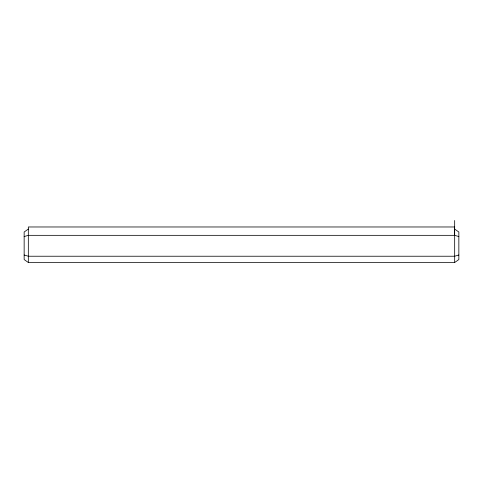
<?xml version="1.0" encoding="UTF-8"?>
<svg xmlns="http://www.w3.org/2000/svg" width="483" height="483" viewBox="0 0 483 483"><rect width="100%" height="100%" fill="white"/><g stroke="black" fill="none" stroke-linecap="round" stroke-linejoin="round"><path stroke-width="0.72" d="M28.328 229.063L24.15 232.021L24.15 259.546L28.328 262.504L454.672 262.504L458.85 259.546L458.85 232.021L454.443 228.948M24.15 236.555L28.328 235.336L454.672 235.336L458.85 236.555M458.85 255.006L454.672 256.231L28.328 256.231L24.15 255.006M454.672 226.974L28.328 226.974L28.328 262.504M454.672 220.496L454.672 262.504M454.443 226.974L454.443 235.336"/></g></svg>
